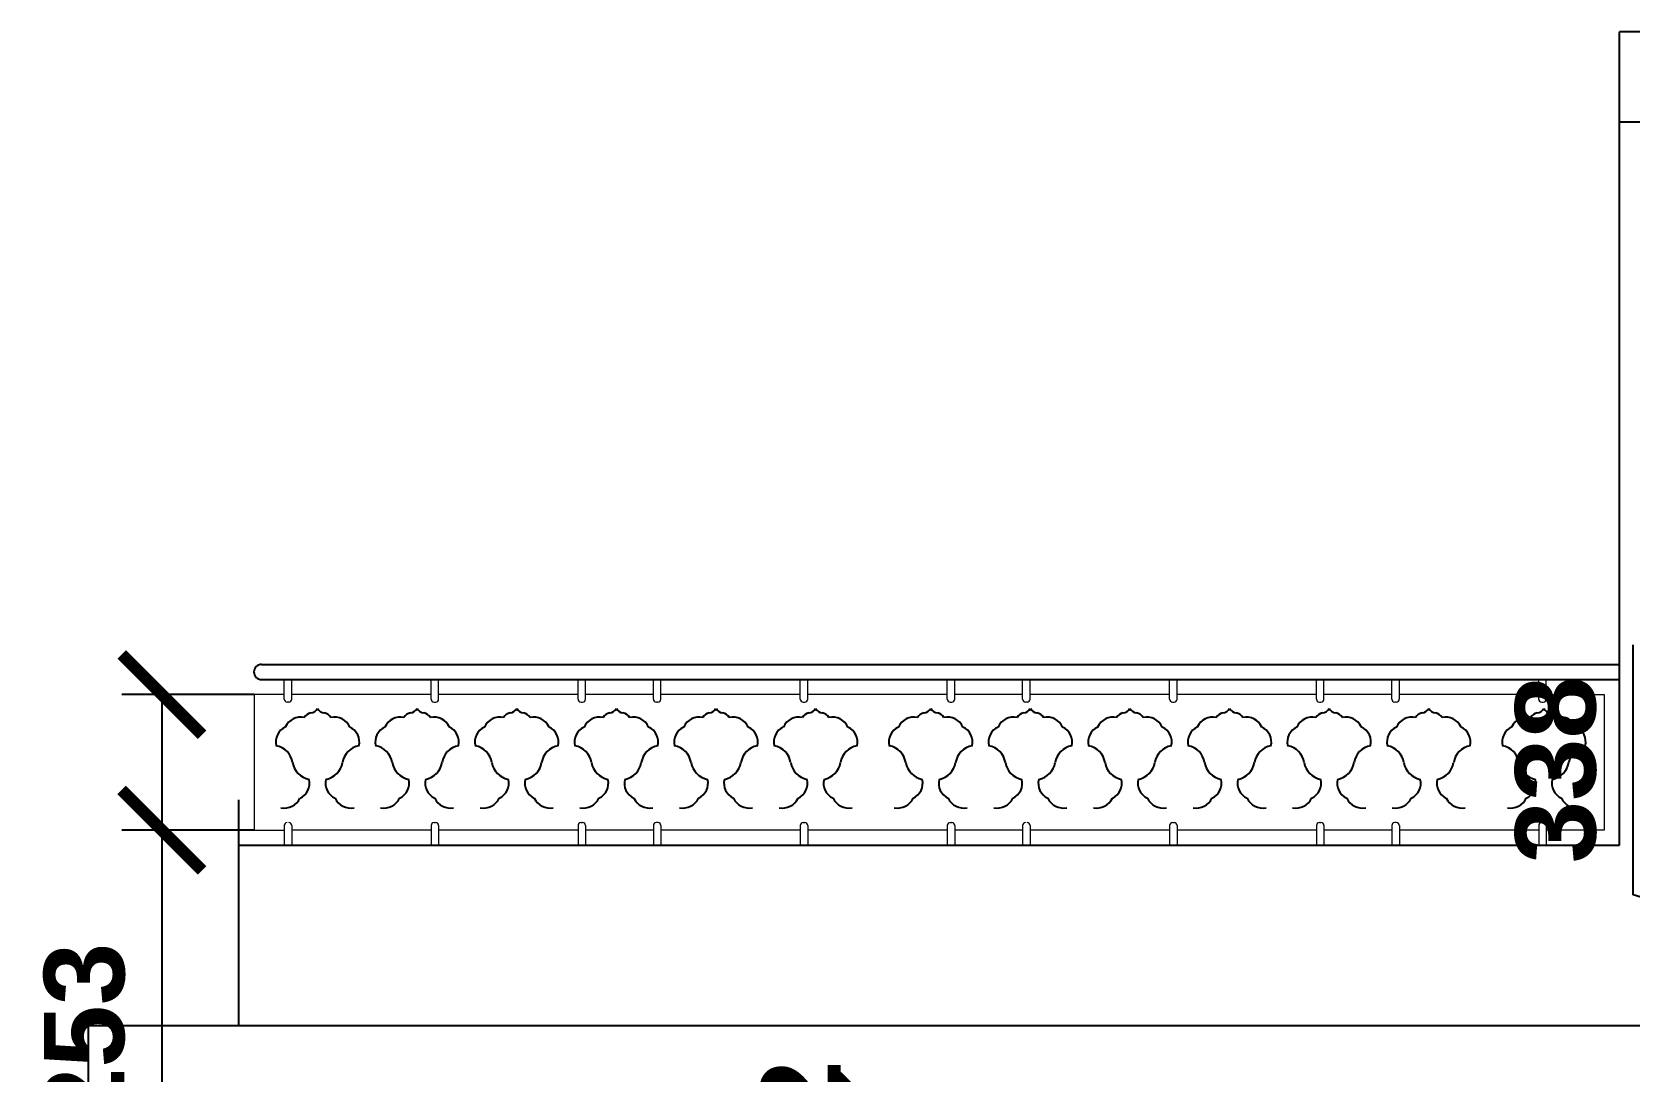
# Model space of a CAD drawing. Header units: millimetres. Extents: x 1521 to 3683, y 1649 to 3322.
# Drawn here: x 1718.876 to 1721.856, y 1667.545 to 1669.486 of the extents above; entities that cross this region are included whole.
import ezdxf

# ---------------------------------------------------------------- set-up
doc = ezdxf.new("R2010")
doc.units = ezdxf.units.MM
doc.header["$LTSCALE"] = 0.1
doc.linetypes.add('BORDER2', pattern=[0.875, 0.25, -0.125, 0.25, -0.125, 0, -0.125])
doc.layers.get('DEFPOINTS').update_dxf_attribs({"lineweight": 25})
for name, color, linetype, lineweight in [('BRICKS', 70, 'Continuous', 25), ('Glass', 193, 'Continuous', 5), ('WIN', 8, 'Continuous', 25)]:
    doc.layers.add(name, color=color, linetype=linetype, lineweight=lineweight)
doc.layers.add('RELIEF', color=252, linetype='Continuous')
doc.styles.add('STYLE1', font='arialbd.ttf')
doc.dimstyles.new('50', dxfattribs={"dimscale": 0.75, "dimtxt": 0.2, "dimasz": 0.2, "dimexe": 0.1, "dimexo": 0, "dimgap": 0.09, "dimtad": 2, "dimdec": 0, "dimlfac": 1000, "dimzin": 0, "dimdsep": 46, "dimtxsty": 'STYLE1', "dimblk": 'ARCHTICK', "dimcen": 0.09, "dimclrd": 4, "dimclre": 8, "dimclrt": 6, "dimadec": 0, "dimazin": 0, "dimtfac": 1, "dimtdec": 0, "dimtofl": 0, "dimtmove": 0, "dimatfit": 3, "dimldrblk": 'OPEN90', "dimfxl": 0.05, "dimtolj": 1, "dimtzin": 0, "dimarcsym": 0})

# ---------------------------------------------------------------- blocks, each defined once
blk = doc.blocks.new('_ArchTick')
at = {"color": 0, "linetype": 'ByBlock', "const_width": 0.15}
blk.add_lwpolyline([(-0.5, -0.5), (0.5, 0.5)], dxfattribs=at)
blk = doc.blocks.new('*D134')
at = {"layer": 'BRICKS', "color": 8, "lineweight": -2}
for p, q in [((1719.29, 1668.2482), (1719.043, 1668.2482)), ((1719.29, 1667.9951), (1719.043, 1667.9951))]:
    blk.add_line(p, q, dxfattribs=at)
at = {"layer": 'BRICKS', "color": 4, "lineweight": -2}
for p, q in [((1719.118, 1668.2482), (1719.118, 1667.9951)), ((1719.118, 1667.9951), (1719.118, 1667.3747))]:
    blk.add_line(p, q, dxfattribs=at)
at = {"layer": 'DEFPOINTS', "color": 0}
for p in [(1719.29, 1668.2482), (1719.118, 1667.9951), (1719.29, 1667.9951)]:
    blk.add_point(p, dxfattribs=at)
at = {"layer": 'BRICKS', "color": 4, "lineweight": -2, "xscale": 0.15, "yscale": 0.15, "zscale": 0.15}
for p, rotation in [((1719.118, 1668.2482), 90), ((1719.118, 1667.9951), 270)]:
    blk.add_blockref('_ArchTick', p, dxfattribs=dict(at, rotation=rotation))
at = {"layer": 'BRICKS', "color": 6, "insert": (1718.974, 1667.6099), "char_height": 0.15, "attachment_point": 5, "rotation": 90, "style": 'STYLE1'}
blk.add_mtext('\\A1;253', dxfattribs=at)
blk = doc.blocks.new('_Open90')
at = {"color": 0, "linetype": 'ByBlock', "lineweight": -2}
for p, q in [((-0.5, 0.5), (0, 0)), ((0, 0), (-1, 0)), ((0, 0), (-0.5, -0.5))]:
    blk.add_line(p, q, dxfattribs=at)
blk = doc.blocks.new('*D139')
at = {"layer": 'BRICKS', "color": 8, "linetype": 'BORDER2', "lineweight": -2}
for p, q in [((1720.6065, 1667.4607), (1720.3778, 1667.4607)), ((1720.6108, 1667.319), (1720.3778, 1667.319))]:
    blk.add_line(p, q, dxfattribs=at)
at = {"layer": 'BRICKS', "color": 4, "lineweight": -2}
blk.add_line((1720.4528, 1667.4607), (1720.4528, 1667.319), dxfattribs=at)
at = {"layer": 'DEFPOINTS', "color": 0}
for p in [(1720.6065, 1667.4607), (1720.4528, 1667.319), (1720.6108, 1667.319)]:
    blk.add_point(p, dxfattribs=at)
at = {"layer": 'BRICKS', "color": 4, "lineweight": -2, "xscale": 0.15, "yscale": 0.15, "zscale": 0.15}
for p, rotation in [((1720.4528, 1667.4607), 90), ((1720.4528, 1667.319), 270)]:
    blk.add_blockref('_ArchTick', p, dxfattribs=dict(at, rotation=rotation))
at = {"layer": 'BRICKS', "color": 6, "insert": (1720.31, 1667.3899), "char_height": 0.15, "attachment_point": 5, "rotation": 90, "style": 'STYLE1'}
blk.add_mtext('\\A1;142', dxfattribs=at)
blk = doc.blocks.new('*D148')
at = {"layer": 'BRICKS', "color": 4, "lineweight": -2}
for p, q in [((1721.864, 1667.8741), (1721.864, 1668.3414)), ((1722.1169, 1667.967), (1722.1169, 1667.6295)), ((1722.1169, 1667.7982), (1721.864, 1667.8741))]:
    blk.add_line(p, q, dxfattribs=at)
at = {"layer": 'BRICKS', "color": 8, "linetype": 'BORDER2', "lineweight": -2}
for p, q in [((1722.1981, 1667.967), (1722.0419, 1667.967)), ((1722.1981, 1667.6295), (1722.0419, 1667.6295))]:
    blk.add_line(p, q, dxfattribs=at)
at = {"layer": 'DEFPOINTS', "color": 0}
for p in [(1722.1981, 1667.967), (1722.1169, 1667.6295), (1722.1981, 1667.6295)]:
    blk.add_point(p, dxfattribs=at)
at = {"layer": 'BRICKS', "color": 4, "lineweight": -2, "xscale": 0.15, "yscale": 0.15, "zscale": 0.15}
for p, rotation in [((1722.1169, 1667.967), 90), ((1722.1169, 1667.6295), 270)]:
    blk.add_blockref('_ArchTick', p, dxfattribs=dict(at, rotation=rotation))
at = {"layer": 'BRICKS', "color": 6, "insert": (1721.7199, 1668.1078), "char_height": 0.15, "attachment_point": 5, "rotation": 90, "style": 'STYLE1'}
blk.add_mtext('\\A1;338', dxfattribs=at)

msp = doc.modelspace()

# ---------------------------------------------------------------- linework, layer by layer
at = {"layer": 'Glass'}
for p, q in [((1719.3462, 1668.2398), (1719.3462, 1668.2764)), ((1719.3603, 1668.2398), (1719.3603, 1668.2764)), ((1719.6204, 1668.2398), (1719.6204, 1668.2764)), ((1719.6345, 1668.2398), (1719.6345, 1668.2764)), ((1719.8947, 1668.2398), (1719.8947, 1668.2764)), ((1719.9087, 1668.2398), (1719.9087, 1668.2764)), ((1720.0353, 1668.2398), (1720.0353, 1668.2764)), ((1720.0493, 1668.2398), (1720.0493, 1668.2764)), ((1720.3095, 1668.2398), (1720.3095, 1668.2764)), ((1720.3236, 1668.2398), (1720.3236, 1668.2764)), ((1720.5837, 1668.2398), (1720.5837, 1668.2764)), ((1720.5978, 1668.2398), (1720.5978, 1668.2764)), ((1720.7243, 1668.2398), (1720.7243, 1668.2764)), ((1720.7384, 1668.2398), (1720.7384, 1668.2764)), ((1720.9986, 1668.2398), (1720.9986, 1668.2764)), ((1721.0126, 1668.2398), (1721.0126, 1668.2764)), ((1721.2728, 1668.2398), (1721.2728, 1668.2764)), ((1721.2868, 1668.2398), (1721.2868, 1668.2764)), ((1721.4134, 1668.2398), (1721.4134, 1668.2764)), ((1721.4275, 1668.2398), (1721.4275, 1668.2764)), ((1721.6876, 1668.2398), (1721.6876, 1668.2764)), ((1721.7017, 1668.2398), (1721.7017, 1668.2764)), ((1719.3547, 1668.2342), (1719.3518, 1668.2342)), ((1719.6261, 1668.2342), (1719.6289, 1668.2342)), ((1719.9003, 1668.2342), (1719.9031, 1668.2342)), ((1720.0353, 1668.2482), (1719.9087, 1668.2482)), ((1720.0437, 1668.2342), (1720.0409, 1668.2342)), ((1720.3151, 1668.2342), (1720.3179, 1668.2342)), ((1720.5893, 1668.2342), (1720.5922, 1668.2342)), ((1720.7243, 1668.2482), (1720.5978, 1668.2482)), ((1720.7328, 1668.2342), (1720.73, 1668.2342)), ((1721.0042, 1668.2342), (1721.007, 1668.2342)), ((1721.2784, 1668.2342), (1721.2812, 1668.2342)), ((1721.4134, 1668.2482), (1721.2868, 1668.2482)), ((1721.4218, 1668.2342), (1721.419, 1668.2342)), ((1721.6932, 1668.2342), (1721.6961, 1668.2342)), ((1719.3462, 1668.0036), (1719.3462, 1667.967)), ((1719.3603, 1668.0036), (1719.3603, 1667.967)), ((1719.6204, 1668.0036), (1719.6204, 1667.967)), ((1719.6261, 1668.0092), (1719.6289, 1668.0092)), ((1719.6345, 1668.0036), (1719.6345, 1667.967)), ((1719.8947, 1668.0036), (1719.8947, 1667.967)), ((1719.9003, 1668.0092), (1719.9031, 1668.0092)), ((1719.9087, 1668.0036), (1719.9087, 1667.967)), ((1720.0353, 1667.9951), (1719.9087, 1667.9951)), ((1720.0353, 1668.0036), (1720.0353, 1667.967)), ((1720.0437, 1668.0092), (1720.0409, 1668.0092)), ((1720.0493, 1668.0036), (1720.0493, 1667.967)), ((1720.3095, 1668.0036), (1720.3095, 1667.967)), ((1720.3151, 1668.0092), (1720.3179, 1668.0092)), ((1720.3236, 1668.0036), (1720.3236, 1667.967)), ((1720.5837, 1668.0036), (1720.5837, 1667.967)), ((1720.5893, 1668.0092), (1720.5922, 1668.0092)), ((1720.5978, 1668.0036), (1720.5978, 1667.967)), ((1720.7243, 1667.9951), (1720.5978, 1667.9951)), ((1720.7243, 1668.0036), (1720.7243, 1667.967)), ((1720.7384, 1668.0036), (1720.7384, 1667.967)), ((1720.9986, 1668.0036), (1720.9986, 1667.967)), ((1721.0042, 1668.0092), (1721.007, 1668.0092)), ((1721.0126, 1668.0036), (1721.0126, 1667.967)), ((1721.2728, 1668.0036), (1721.2728, 1667.967)), ((1721.2784, 1668.0092), (1721.2812, 1668.0092)), ((1721.2868, 1668.0036), (1721.2868, 1667.967)), ((1721.4134, 1667.9951), (1721.2868, 1667.9951)), ((1721.4134, 1668.0036), (1721.4134, 1667.967)), ((1721.4218, 1668.0092), (1721.419, 1668.0092)), ((1721.4275, 1668.0036), (1721.4275, 1667.967)), ((1721.6876, 1668.0036), (1721.6876, 1667.967)), ((1721.6932, 1668.0092), (1721.6961, 1668.0092)), ((1721.7017, 1668.0036), (1721.7017, 1667.967))]:
    msp.add_line(p, q, dxfattribs=at)
for points in [[(1719.3462, 1668.2482), (1719.29, 1668.2482), (1719.29, 1667.9951), (1719.3462, 1667.9951)], [(1719.6204, 1668.2482), (1719.3603, 1668.2482)], [(1719.8947, 1668.2482), (1719.6345, 1668.2482)], [(1720.3095, 1668.2482), (1720.0493, 1668.2482)], [(1720.5837, 1668.2482), (1720.3236, 1668.2482)], [(1720.9986, 1668.2482), (1720.7384, 1668.2482)], [(1721.2728, 1668.2482), (1721.0126, 1668.2482)], [(1721.6876, 1668.2482), (1721.4275, 1668.2482)], [(1721.7017, 1668.2482), (1721.81, 1668.2482), (1721.81, 1667.9951), (1721.7017, 1667.9951)], [(1719.6204, 1667.9951), (1719.3603, 1667.9951)], [(1719.8947, 1667.9951), (1719.6345, 1667.9951)], [(1719.8947, 1667.9951), (1719.6345, 1667.9951)], [(1720.3095, 1667.9951), (1720.0493, 1667.9951)], [(1720.3095, 1667.9951), (1720.0493, 1667.9951)], [(1720.5837, 1667.9951), (1720.3236, 1667.9951)], [(1720.9986, 1667.9951), (1720.7384, 1667.9951)], [(1721.2728, 1667.9951), (1721.0126, 1667.9951)], [(1721.6876, 1667.9951), (1721.4275, 1667.9951)]]:
    msp.add_lwpolyline(points, dxfattribs=at)
for centre, start, end in [((1719.3518, 1668.2398), 180, 270), ((1719.3547, 1668.2398), 270, 0), ((1719.6261, 1668.2398), 180, 270), ((1719.6289, 1668.2398), 270, 0), ((1719.9003, 1668.2398), 180, 270), ((1719.9031, 1668.2398), 270, 0), ((1720.0409, 1668.2398), 180, 270), ((1720.0437, 1668.2398), 270, 0), ((1720.3151, 1668.2398), 180, 270), ((1720.3179, 1668.2398), 270, 0), ((1720.5893, 1668.2398), 180, 270), ((1720.5922, 1668.2398), 270, 0), ((1720.73, 1668.2398), 180, 270), ((1720.7328, 1668.2398), 270, 0), ((1721.0042, 1668.2398), 180, 270), ((1721.007, 1668.2398), 270, 0), ((1721.2784, 1668.2398), 180, 270), ((1721.2812, 1668.2398), 270, 0), ((1721.419, 1668.2398), 180, 270), ((1721.4218, 1668.2398), 270, 0), ((1721.6932, 1668.2398), 180, 270), ((1721.6961, 1668.2398), 270, 0), ((1719.3518, 1668.0036), 90, 180), ((1719.3547, 1668.0036), 360, 90), ((1719.6261, 1668.0036), 90, 180), ((1719.6289, 1668.0036), 360, 90), ((1719.9003, 1668.0036), 90, 180), ((1719.9031, 1668.0036), 360, 90), ((1720.0409, 1668.0036), 90, 180), ((1720.0437, 1668.0036), 360, 90), ((1720.3151, 1668.0036), 90, 180), ((1720.3179, 1668.0036), 360, 90), ((1720.5893, 1668.0036), 90, 180), ((1720.5922, 1668.0036), 360, 90), ((1720.73, 1668.0036), 90, 180), ((1720.7328, 1668.0036), 360, 90), ((1721.0042, 1668.0036), 90, 180), ((1721.007, 1668.0036), 360, 90), ((1721.2784, 1668.0036), 90, 180), ((1721.2812, 1668.0036), 360, 90), ((1721.419, 1668.0036), 90, 180), ((1721.4218, 1668.0036), 360, 90), ((1721.6932, 1668.0036), 90, 180), ((1721.6961, 1668.0036), 360, 90)]:
    msp.add_arc(centre, 0.00562, start, end, dxfattribs=at)
at = {"layer": 'RELIEF'}
for centre, radius, start, end in [((1719.3772, 1668.1744), 0.0317, 78.0514, 155.5132), ((1719.3985, 1668.197), 0.017, 98.1049, 150.4121), ((1719.3937, 1668.2307), 0.017, 278.1049, 330.4121), ((1719.4233, 1668.2307), 0.017, 209.5879, 261.8951), ((1719.4185, 1668.197), 0.017, 29.5879, 81.8951), ((1719.4399, 1668.1744), 0.0317, 24.4868, 101.9486), ((1719.5631, 1668.1744), 0.0317, 78.0514, 155.5132), ((1719.5844, 1668.197), 0.017, 98.1049, 150.4121), ((1719.5796, 1668.2307), 0.017, 278.1049, 330.4121), ((1719.6092, 1668.2307), 0.017, 209.5879, 261.8951), ((1719.6044, 1668.197), 0.017, 29.5879, 81.8951), ((1719.6258, 1668.1744), 0.0317, 24.4868, 101.9486), ((1719.749, 1668.1744), 0.0317, 78.0514, 155.5132), ((1719.7703, 1668.197), 0.017, 98.1049, 150.4121), ((1719.7655, 1668.2307), 0.017, 278.1049, 330.4121), ((1719.7951, 1668.2307), 0.017, 209.5879, 261.8951), ((1719.7903, 1668.197), 0.017, 29.5879, 81.8951), ((1719.8117, 1668.1744), 0.0317, 24.4868, 101.9486), ((1719.9349, 1668.1744), 0.0317, 78.0514, 155.5132), ((1719.9562, 1668.197), 0.017, 98.1049, 150.4121), ((1719.9514, 1668.2307), 0.017, 278.1049, 330.4121), ((1719.981, 1668.2307), 0.017, 209.5879, 261.8951), ((1719.9762, 1668.197), 0.017, 29.5879, 81.8951), ((1719.9976, 1668.1744), 0.0317, 24.4868, 101.9486), ((1720.1208, 1668.1744), 0.0317, 78.0514, 155.5132), ((1720.1421, 1668.197), 0.017, 98.1049, 150.4121), ((1720.1373, 1668.2307), 0.017, 278.1049, 330.4121), ((1720.167, 1668.2307), 0.017, 209.5879, 261.8951), ((1720.1622, 1668.197), 0.017, 29.5879, 81.8951), ((1720.1835, 1668.1744), 0.0317, 24.4868, 101.9486), ((1720.3067, 1668.1744), 0.0317, 78.0514, 155.5132), ((1720.3281, 1668.197), 0.017, 98.1049, 150.4121), ((1720.3233, 1668.2307), 0.017, 278.1049, 330.4121), ((1720.3529, 1668.2307), 0.017, 209.5879, 261.8951), ((1720.3481, 1668.197), 0.017, 29.5879, 81.8951), ((1720.3694, 1668.1744), 0.0317, 24.4868, 101.9486), ((1720.5215, 1668.1744), 0.0317, 78.0514, 155.5132), ((1720.5429, 1668.197), 0.017, 98.1049, 150.4121), ((1720.5381, 1668.2307), 0.017, 278.1049, 330.4121), ((1720.5677, 1668.2307), 0.017, 209.5879, 261.8951), ((1720.5629, 1668.197), 0.017, 29.5879, 81.8951), ((1720.5842, 1668.1744), 0.0317, 24.4868, 101.9486), ((1720.7074, 1668.1744), 0.0317, 78.0514, 155.5132), ((1720.7288, 1668.197), 0.017, 98.1049, 150.4121), ((1720.724, 1668.2307), 0.017, 278.1049, 330.4121), ((1720.7536, 1668.2307), 0.017, 209.5879, 261.8951), ((1720.7488, 1668.197), 0.017, 29.5879, 81.8951), ((1720.7701, 1668.1744), 0.0317, 24.4868, 101.9486), ((1720.8933, 1668.1744), 0.0317, 78.0514, 155.5132), ((1720.9147, 1668.197), 0.017, 98.1049, 150.4121), ((1720.9099, 1668.2307), 0.017, 278.1049, 330.4121), ((1720.9395, 1668.2307), 0.017, 209.5879, 261.8951), ((1720.9347, 1668.197), 0.017, 29.5879, 81.8951), ((1720.956, 1668.1744), 0.0317, 24.4868, 101.9486), ((1721.0792, 1668.1744), 0.0317, 78.0514, 155.5132), ((1721.1006, 1668.197), 0.017, 98.1049, 150.4121), ((1721.0958, 1668.2307), 0.017, 278.1049, 330.4121), ((1721.1254, 1668.2307), 0.017, 209.5879, 261.8951), ((1721.1206, 1668.197), 0.017, 29.5879, 81.8951), ((1721.1419, 1668.1744), 0.0317, 24.4868, 101.9486), ((1721.2651, 1668.1744), 0.0317, 78.0514, 155.5132), ((1721.2865, 1668.197), 0.017, 98.1049, 150.4121), ((1721.2817, 1668.2307), 0.017, 278.1049, 330.4121), ((1721.3113, 1668.2307), 0.017, 209.5879, 261.8951), ((1721.3065, 1668.197), 0.017, 29.5879, 81.8951), ((1721.3278, 1668.1744), 0.0317, 24.4868, 101.9486), ((1721.451, 1668.1744), 0.0317, 78.0514, 155.5132), ((1721.4724, 1668.197), 0.017, 98.1049, 150.4121), ((1721.4676, 1668.2307), 0.017, 278.1049, 330.4121), ((1721.4972, 1668.2307), 0.017, 209.5879, 261.8951), ((1721.4924, 1668.197), 0.017, 29.5879, 81.8951), ((1721.5138, 1668.1744), 0.0317, 24.4868, 101.9486), ((1721.6658, 1668.1744), 0.0317, 78.0514, 155.5132), ((1721.6872, 1668.197), 0.017, 98.1049, 150.4121), ((1721.6824, 1668.2307), 0.017, 278.1049, 330.4121), ((1721.712, 1668.2307), 0.017, 209.5879, 261.8951), ((1721.7072, 1668.197), 0.017, 29.5879, 81.8951), ((1721.7286, 1668.1744), 0.0317, 24.4868, 101.9486), ((1719.361, 1668.1597), 0.0306, 114.5387, 193.4516), ((1719.456, 1668.1597), 0.0306, 346.5484, 65.4613), ((1719.5469, 1668.1597), 0.0306, 114.5387, 193.4516), ((1719.6419, 1668.1597), 0.0306, 346.5484, 65.4613), ((1719.7328, 1668.1597), 0.0306, 114.5387, 193.4516), ((1719.8279, 1668.1597), 0.0306, 346.5484, 65.4613), ((1719.9187, 1668.1597), 0.0306, 114.5387, 193.4516), ((1720.0138, 1668.1597), 0.0306, 346.5484, 65.4613), ((1720.1046, 1668.1597), 0.0306, 114.5387, 193.4516), ((1720.1997, 1668.1597), 0.0306, 346.5484, 65.4613), ((1720.2905, 1668.1597), 0.0306, 114.5387, 193.4516), ((1720.3856, 1668.1597), 0.0306, 346.5484, 65.4613), ((1720.5053, 1668.1597), 0.0306, 114.5387, 193.4516), ((1720.6004, 1668.1597), 0.0306, 346.5484, 65.4613), ((1720.6912, 1668.1597), 0.0306, 114.5387, 193.4516), ((1720.7863, 1668.1597), 0.0306, 346.5484, 65.4613), ((1720.8772, 1668.1597), 0.0306, 114.5387, 193.4516), ((1720.9722, 1668.1597), 0.0306, 346.5484, 65.4613), ((1721.0631, 1668.1597), 0.0306, 114.5387, 193.4516), ((1721.1581, 1668.1597), 0.0306, 346.5484, 65.4613), ((1721.249, 1668.1597), 0.0306, 114.5387, 193.4516), ((1721.344, 1668.1597), 0.0306, 346.5484, 65.4613), ((1721.4349, 1668.1597), 0.0306, 114.5387, 193.4516), ((1721.5299, 1668.1597), 0.0306, 346.5484, 65.4613), ((1721.6497, 1668.1597), 0.0306, 114.5387, 193.4516), ((1721.7447, 1668.1597), 0.0306, 346.5484, 65.4613), ((1719.3244, 1668.115), 0.0381, 9.2672, 79.6619), ((1719.4926, 1668.115), 0.0381, 100.3381, 170.7328), ((1719.5103, 1668.115), 0.0381, 9.2672, 79.6619), ((1719.6785, 1668.115), 0.0381, 100.3381, 170.7328), ((1719.6962, 1668.115), 0.0381, 9.2672, 79.6619), ((1719.8644, 1668.115), 0.0381, 100.3381, 170.7328), ((1719.8821, 1668.115), 0.0381, 9.2672, 79.6619), ((1720.0504, 1668.115), 0.0381, 100.3381, 170.7328), ((1720.068, 1668.115), 0.0381, 9.2672, 79.6619), ((1720.2363, 1668.115), 0.0381, 100.3381, 170.7328), ((1720.2539, 1668.115), 0.0381, 9.2672, 79.6619), ((1720.4222, 1668.115), 0.0381, 100.3381, 170.7328), ((1720.4687, 1668.115), 0.0381, 9.2672, 79.6619), ((1720.637, 1668.115), 0.0381, 100.3381, 170.7328), ((1720.6546, 1668.115), 0.0381, 9.2672, 79.6619), ((1720.8229, 1668.115), 0.0381, 100.3381, 170.7328), ((1720.8406, 1668.115), 0.0381, 9.2672, 79.6619), ((1721.0088, 1668.115), 0.0381, 100.3381, 170.7328), ((1721.0265, 1668.115), 0.0381, 9.2672, 79.6619), ((1721.1947, 1668.115), 0.0381, 100.3381, 170.7328), ((1721.2124, 1668.115), 0.0381, 9.2672, 79.6619), ((1721.3806, 1668.115), 0.0381, 100.3381, 170.7328), ((1721.3983, 1668.115), 0.0381, 9.2672, 79.6619), ((1721.5665, 1668.115), 0.0381, 100.3381, 170.7328), ((1721.6131, 1668.115), 0.0381, 9.2672, 79.6619), ((1721.7813, 1668.115), 0.0381, 100.3381, 170.7328), ((1719.3997, 1668.1273), 0.0381, 189.2672, 259.6619), ((1719.4174, 1668.1273), 0.0381, 280.3381, 350.7328), ((1719.5856, 1668.1273), 0.0381, 189.2672, 259.6619), ((1719.6033, 1668.1273), 0.0381, 280.3381, 350.7328), ((1719.7715, 1668.1273), 0.0381, 189.2672, 259.6619), ((1719.7892, 1668.1273), 0.0381, 280.3381, 350.7328), ((1719.9574, 1668.1273), 0.0381, 189.2672, 259.6619), ((1719.9751, 1668.1273), 0.0381, 280.3381, 350.7328), ((1720.1433, 1668.1273), 0.0381, 189.2672, 259.6619), ((1720.161, 1668.1273), 0.0381, 280.3381, 350.7328), ((1720.3292, 1668.1273), 0.0381, 189.2672, 259.6619), ((1720.3469, 1668.1273), 0.0381, 280.3381, 350.7328), ((1720.544, 1668.1273), 0.0381, 189.2672, 259.6619), ((1720.5617, 1668.1273), 0.0381, 280.3381, 350.7328), ((1720.7299, 1668.1273), 0.0381, 189.2672, 259.6619), ((1720.7476, 1668.1273), 0.0381, 280.3381, 350.7328), ((1720.9158, 1668.1273), 0.0381, 189.2672, 259.6619), ((1720.9335, 1668.1273), 0.0381, 280.3381, 350.7328), ((1721.1017, 1668.1273), 0.0381, 189.2672, 259.6619), ((1721.1194, 1668.1273), 0.0381, 280.3381, 350.7328), ((1721.2876, 1668.1273), 0.0381, 189.2672, 259.6619), ((1721.3053, 1668.1273), 0.0381, 280.3381, 350.7328), ((1721.4735, 1668.1273), 0.0381, 189.2672, 259.6619), ((1721.4912, 1668.1273), 0.0381, 280.3381, 350.7328), ((1721.6883, 1668.1273), 0.0381, 189.2672, 259.6619), ((1721.706, 1668.1273), 0.0381, 280.3381, 350.7328), ((1719.3631, 1668.0827), 0.0306, 294.5387, 13.4516), ((1719.454, 1668.0827), 0.0306, 166.5484, 245.4613), ((1719.549, 1668.0827), 0.0306, 294.5387, 13.4516), ((1719.6399, 1668.0827), 0.0306, 166.5484, 245.4613), ((1719.7349, 1668.0827), 0.0306, 294.5387, 13.4516), ((1719.8258, 1668.0827), 0.0306, 166.5484, 245.4613), ((1719.9208, 1668.0827), 0.0306, 294.5387, 13.4516), ((1720.0117, 1668.0827), 0.0306, 166.5484, 245.4613), ((1720.1067, 1668.0827), 0.0306, 294.5387, 13.4516), ((1720.1976, 1668.0827), 0.0306, 166.5484, 245.4613), ((1720.2926, 1668.0827), 0.0306, 294.5387, 13.4516), ((1720.3835, 1668.0827), 0.0306, 166.5484, 245.4613), ((1720.5074, 1668.0827), 0.0306, 294.5387, 13.4516), ((1720.5983, 1668.0827), 0.0306, 166.5484, 245.4613), ((1720.6933, 1668.0827), 0.0306, 294.5387, 13.4516), ((1720.7842, 1668.0827), 0.0306, 166.5484, 245.4613), ((1720.8792, 1668.0827), 0.0306, 294.5387, 13.4516), ((1720.9701, 1668.0827), 0.0306, 166.5484, 245.4613), ((1721.0651, 1668.0827), 0.0306, 294.5387, 13.4516), ((1721.156, 1668.0827), 0.0306, 166.5484, 245.4613), ((1721.251, 1668.0827), 0.0306, 294.5387, 13.4516), ((1721.3419, 1668.0827), 0.0306, 166.5484, 245.4613), ((1721.4369, 1668.0827), 0.0306, 294.5387, 13.4516), ((1721.5278, 1668.0827), 0.0306, 166.5484, 245.4613), ((1721.6517, 1668.0827), 0.0306, 294.5387, 13.4516), ((1721.7426, 1668.0827), 0.0306, 166.5484, 245.4613), ((1719.3469, 1668.068), 0.0317, 258.0514, 335.5132), ((1719.4701, 1668.068), 0.0317, 204.4868, 281.9486), ((1719.5328, 1668.068), 0.0317, 258.0514, 335.5132), ((1719.656, 1668.068), 0.0317, 204.4868, 281.9486), ((1719.7188, 1668.068), 0.0317, 258.0514, 335.5132), ((1719.8419, 1668.068), 0.0317, 204.4868, 281.9486), ((1719.9047, 1668.068), 0.0317, 258.0514, 335.5132), ((1720.0278, 1668.068), 0.0317, 204.4868, 281.9486), ((1720.0906, 1668.068), 0.0317, 258.0514, 335.5132), ((1720.2137, 1668.068), 0.0317, 204.4868, 281.9486), ((1720.2765, 1668.068), 0.0317, 258.0514, 335.5132), ((1720.3996, 1668.068), 0.0317, 204.4868, 281.9486), ((1720.4913, 1668.068), 0.0317, 258.0514, 335.5132), ((1720.6144, 1668.068), 0.0317, 204.4868, 281.9486), ((1720.6772, 1668.068), 0.0317, 258.0514, 335.5132), ((1720.8003, 1668.068), 0.0317, 204.4868, 281.9486), ((1720.8631, 1668.068), 0.0317, 258.0514, 335.5132), ((1720.9862, 1668.068), 0.0317, 204.4868, 281.9486), ((1721.049, 1668.068), 0.0317, 258.0514, 335.5132), ((1721.1722, 1668.068), 0.0317, 204.4868, 281.9486), ((1721.2349, 1668.068), 0.0317, 258.0514, 335.5132), ((1721.3581, 1668.068), 0.0317, 204.4868, 281.9486), ((1721.4208, 1668.068), 0.0317, 258.0514, 335.5132), ((1721.544, 1668.068), 0.0317, 204.4868, 281.9486), ((1721.6356, 1668.068), 0.0317, 258.0514, 335.5132), ((1721.7588, 1668.068), 0.0317, 204.4868, 281.9486)]:
    msp.add_arc(centre, radius, start, end, dxfattribs=at)
at = {"layer": 'WIN'}
for p, q in [((1729.6456, 1669.4857), (1721.8381, 1669.4857)), ((1721.8381, 1669.317), (1721.8381, 1669.4857)), ((1729.3643, 1669.317), (1721.8381, 1669.317)), ((1721.8381, 1667.967), (1721.8381, 1669.317)), ((1719.304, 1668.3045), (1721.8381, 1668.3045)), ((1719.304, 1668.2764), (1721.8381, 1668.2764)), ((1719.2618, 1667.6295), (1719.2618, 1668.0514)), ((1719.2618, 1667.967), (1721.8381, 1667.967)), ((1718.9806, 1667.6295), (1718.9806, 1667.4607)), ((1723.1279, 1667.6295), (1718.9806, 1667.6295))]:
    msp.add_line(p, q, dxfattribs=at)
msp.add_arc((1719.304, 1668.2904), 0.0141, 90, 270, dxfattribs=at)

# ---------------------------------------------------------------- dimensions: what is measured, and where the dimension line sits
at = {"layer": 'BRICKS'}
dim = msp.add_linear_dim(base=(1719.118, 1667.9951), p1=(1719.29, 1668.2482), p2=(1719.29, 1667.9951), angle=90, dimstyle='50', dxfattribs=at)
dim.commit()
dim.dimension.update_dxf_attribs({"geometry": '*D134', "text_midpoint": (1718.974, 1667.6099)})
dim = msp.add_linear_dim(base=(1722.1168956021, 1667.6294893392), p1=(1722.1980899421, 1667.9669893392), p2=(1722.1980899421, 1667.6294893392), angle=90, dimstyle='50', override={"dimtmove": 1, "dimfxl": 0.1}, dxfattribs=at)
dim.commit()
dim.dimension.update_dxf_attribs({"geometry": '*D148', "text_midpoint": (1721.7198713866, 1667.9416054715)})
dim = msp.add_linear_dim(base=(1720.4528, 1667.319), p1=(1720.6065, 1667.4607), p2=(1720.6108, 1667.319), angle=90, dimstyle='50', override={"dimfxl": 0.1}, dxfattribs=at)
dim.commit()
dim.dimension.update_dxf_attribs({"geometry": '*D139', "text_midpoint": (1720.4528, 1667.3899), "dimtype": 160})

doc.saveas('drawing.dxf')
